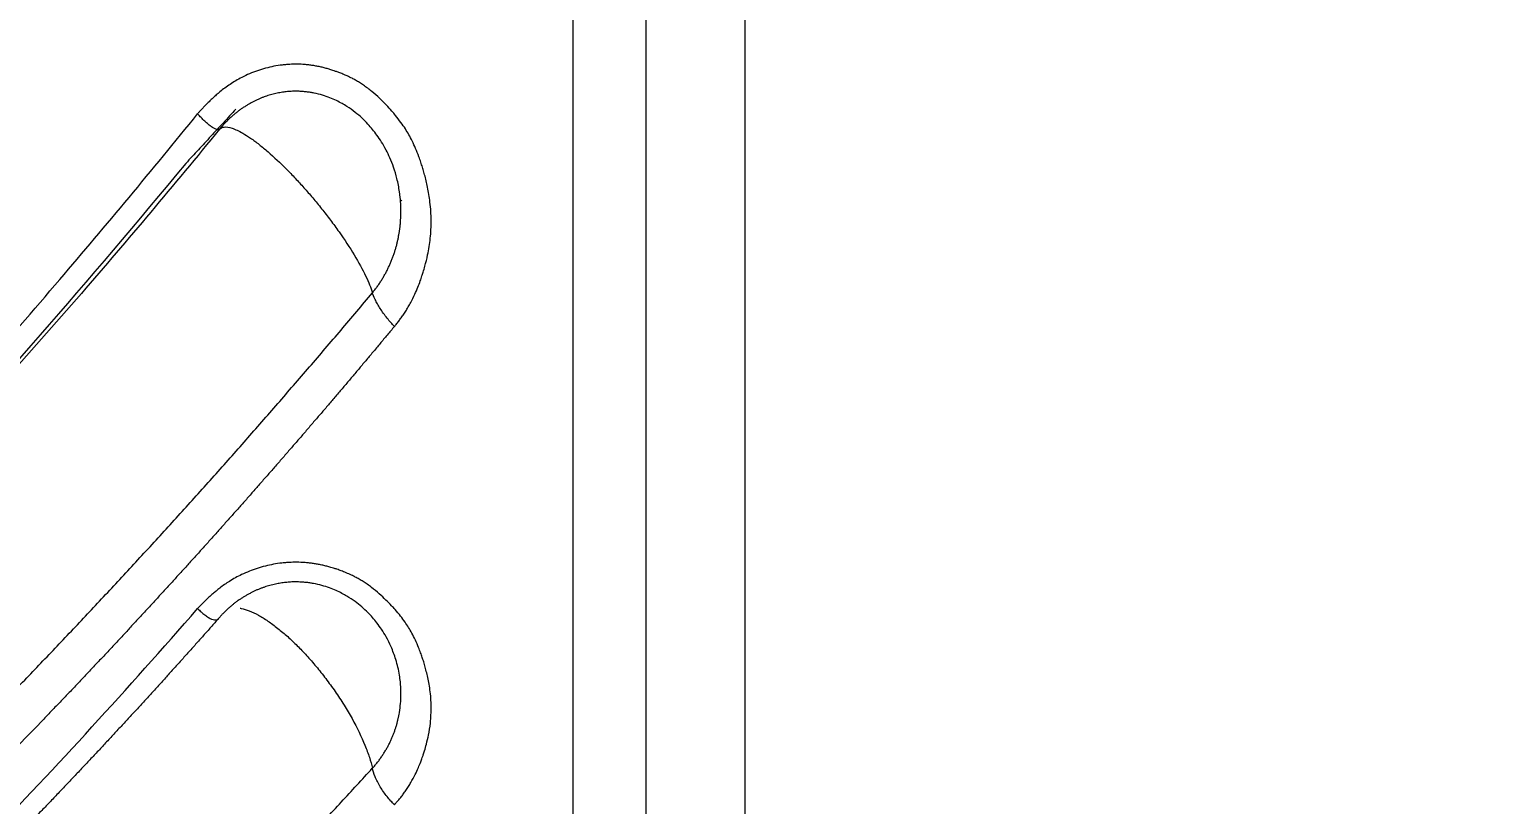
# Model space of a CAD drawing. Extents: x 6534 to 7663, y 0 to 827.
# Drawn here: x 6696.07 to 6706.43, y 626.57 to 632.05 of the extents above; entities that cross this region are included whole.
import ezdxf

# ---------------------------------------------------------------- set-up
doc = ezdxf.new("R2010")
doc.units = 0
doc.header["$LTSCALE"] = 30
doc.header["$MEASUREMENT"] = 0
doc.header["$PDMODE"] = 3
doc.header["$PDSIZE"] = -10
doc.layers.get('0').update_dxf_attribs({"linetype": 'CONTINUOUS'})
doc.layers.get('DEFPOINTS').update_dxf_attribs({"linetype": 'CONTINUOUS'})
doc.layers.add('1', color=7, linetype='CONTINUOUS')
doc.styles.add('Daelim Dimension', font='NanumGothic.ttf')
doc.dimstyles.new('DEFAULT', dxfattribs={"dimscale": 2, "dimtxt": 2, "dimasz": 2, "dimexe": 0, "dimexo": 2, "dimgap": 1, "dimtad": 1, "dimdec": 1, "dimzin": 9, "dimdsep": 46, "dimtxsty": 'Daelim Dimension', "dimcen": 0.5, "dimclrd": 252, "dimclre": 252, "dimclrt": 3, "dimadec": 1, "dimazin": 0, "dimtfac": 1, "dimtdec": 1, "dimtix": 1, "dimtmove": 0, "dimatfit": 3, "dimfxl": 1, "dimtolj": 1, "dimtzin": 1, "dimlwd": 9, "dimlwe": 9, "dimarcsym": 0})

# ---------------------------------------------------------------- blocks, each defined once
blk = doc.blocks.new('*D13')
at = {"color": 5, "lineweight": 9, "ltscale": 0.5, "transparency": 16777216}
for p, q in [((6697.131, 662.486), (6653.995, 662.486)), ((6655.995, 658.486), (6655.995, 571.476)), ((6702.431, 567.476), (6653.995, 567.476))]:
    blk.add_line(p, q, dxfattribs=at)
at = {"color": 5, "ltscale": 0.5, "transparency": 16777216}
for points in [[(6655.329, 658.486), (6656.662, 658.486), (6655.995, 662.486)], [(6655.329, 571.476), (6656.662, 571.476), (6655.995, 567.476)]]:
    blk.add_solid(points, dxfattribs=at)
at = {"layer": 'DEFPOINTS', "color": 0, "ltscale": 0.5, "transparency": 16777216}
for p in [(6701.131, 662.486), (6655.995, 567.476), (6706.431, 567.476)]:
    blk.add_point(p, dxfattribs=at)
at = {"color": 7, "ltscale": 0.5, "transparency": 16777216, "insert": (6648.552, 614.981), "char_height": 10, "attachment_point": 5, "rotation": 90, "style": 'Daelim Dimension'}
blk.add_mtext('\\A1;95', dxfattribs=at)

msp = doc.modelspace()

# ---------------------------------------------------------------- linework, layer by layer
at = {"layer": '1', "color": 7, "linetype": 'Continuous', "lineweight": 13}
msp.add_line((6701.131, 573.486), (6701.131, 662.486), dxfattribs=at)
at = {"layer": '1', "color": 7, "linetype": 'Continuous', "lineweight": 18}
msp.add_line((6700.431, 573.485), (6700.431, 661.785), dxfattribs=at)
msp.add_rational_spline([(6699.914, 658.469), (6699.914, 658.5), (6699.914, 616.5), (6699.914, 616.469)], [1, 0.333333333333, 0.333333333333, 1], degree=3, dxfattribs=at)
for points, knots in [([(6698.653, 629.953), (6698.656, 629.957), (6698.662, 629.963), (6698.67, 629.974), (6698.679, 629.985), (6698.688, 629.997), (6698.697, 630.009), (6698.706, 630.021), (6698.715, 630.034), (6698.724, 630.048), (6698.733, 630.062), (6698.742, 630.076), (6698.751, 630.091), (6698.76, 630.107), (6698.776, 630.137), (6698.796, 630.178), (6698.818, 630.229), (6698.835, 630.272), (6698.847, 630.307), (6698.858, 630.342), (6698.872, 630.391), (6698.892, 630.471), (6698.905, 630.558), (6698.912, 630.64), (6698.913, 630.703), (6698.911, 630.767), (6698.905, 630.829), (6698.897, 630.885), (6698.888, 630.936), (6698.878, 630.982), (6698.867, 631.024), (6698.856, 631.061), (6698.847, 631.091), (6698.838, 631.121), (6698.824, 631.16), (6698.804, 631.21), (6698.78, 631.262), (6698.756, 631.308), (6698.73, 631.352), (6698.698, 631.397), (6698.666, 631.439), (6698.631, 631.48), (6698.595, 631.52), (6698.548, 631.567), (6698.503, 631.607), (6698.465, 631.637), (6698.436, 631.658), (6698.407, 631.677), (6698.38, 631.693), (6698.351, 631.709), (6698.321, 631.723), (6698.29, 631.737), (6698.263, 631.748), (6698.239, 631.756), (6698.22, 631.763), (6698.205, 631.768), (6698.186, 631.773), (6698.164, 631.78), (6698.135, 631.787), (6698.106, 631.793), (6698.077, 631.798), (6698.048, 631.802), (6698.02, 631.805), (6697.983, 631.807), (6697.941, 631.807), (6697.896, 631.805), (6697.851, 631.8), (6697.802, 631.793), (6697.743, 631.779), (6697.686, 631.762), (6697.63, 631.74), (6697.564, 631.709), (6697.493, 631.667), (6697.434, 631.623), (6697.395, 631.59), (6697.371, 631.568), (6697.349, 631.548), (6697.329, 631.527), (6697.31, 631.508), (6697.293, 631.49), (6697.277, 631.473), (6697.268, 631.462), (6697.263, 631.456)], [0, 0, 0, 0, 0.004196, 0.008522, 0.012978, 0.017565, 0.022283, 0.027134, 0.032118, 0.037234, 0.042484, 0.047868, 0.053386, 0.059038, 0.064825, 0.085383, 0.103044, 0.11774, 0.129423, 0.138059, 0.152477, 0.178563, 0.216507, 0.236495, 0.256687, 0.27705, 0.297546, 0.315174, 0.331441, 0.346355, 0.359929, 0.372177, 0.383114, 0.389124, 0.402051, 0.421808, 0.440023, 0.455706, 0.470235, 0.487253, 0.506965, 0.51887, 0.537057, 0.557445, 0.579964, 0.591629, 0.602595, 0.612873, 0.622476, 0.631417, 0.642986, 0.653168, 0.66199, 0.669472, 0.67563, 0.680475, 0.684016, 0.69295, 0.701855, 0.710735, 0.719593, 0.728434, 0.737261, 0.744603, 0.761858, 0.775361, 0.784929, 0.802814, 0.820787, 0.838877, 0.85711, 0.875511, 0.904834, 0.932147, 0.942455, 0.952258, 0.961548, 0.970315, 0.978552, 0.986249, 0.993401, 1, 1, 1, 1]), ([(6698.696, 630.844), (6698.696, 630.845), (6698.696, 630.849), (6698.695, 630.856), (6698.694, 630.864), (6698.693, 630.873), (6698.692, 630.881), (6698.691, 630.889), (6698.69, 630.898), (6698.685, 630.934), (6698.673, 630.995), (6698.649, 631.075), (6698.623, 631.142), (6698.594, 631.202), (6698.564, 631.255), (6698.531, 631.304), (6698.499, 631.346), (6698.464, 631.386), (6698.424, 631.427), (6698.375, 631.469), (6698.327, 631.503), (6698.282, 631.53), (6698.242, 631.551), (6698.196, 631.571), (6698.144, 631.589), (6698.102, 631.6), (6698.073, 631.605), (6698.06, 631.608), (6698.047, 631.61), (6698.033, 631.611), (6698.018, 631.613), (6698.004, 631.614), (6697.988, 631.615), (6697.973, 631.616), (6697.957, 631.616), (6697.941, 631.616), (6697.924, 631.615), (6697.907, 631.614), (6697.889, 631.612), (6697.871, 631.61), (6697.853, 631.607), (6697.835, 631.604), (6697.816, 631.6), (6697.797, 631.596), (6697.778, 631.59), (6697.758, 631.585), (6697.739, 631.578), (6697.719, 631.571), (6697.699, 631.562), (6697.68, 631.554), (6697.66, 631.544), (6697.64, 631.533), (6697.62, 631.522), (6697.6, 631.51), (6697.581, 631.497), (6697.561, 631.484), (6697.542, 631.469), (6697.523, 631.454), (6697.504, 631.438), (6697.486, 631.421), (6697.468, 631.403), (6697.451, 631.385), (6697.434, 631.366), (6697.423, 631.353), (6697.417, 631.347)], [0, 0, 0, 0, 0.002088, 0.007155, 0.012143, 0.017053, 0.021885, 0.026639, 0.031314, 0.035911, 0.090168, 0.137632, 0.178526, 0.213254, 0.250139, 0.282611, 0.311782, 0.339271, 0.372443, 0.407554, 0.44687, 0.469155, 0.494069, 0.521713, 0.552147, 0.585408, 0.592433, 0.599668, 0.607115, 0.614775, 0.622647, 0.630733, 0.639032, 0.647545, 0.656273, 0.665216, 0.674374, 0.683747, 0.693336, 0.703141, 0.713162, 0.723399, 0.733852, 0.744521, 0.755405, 0.766505, 0.777818, 0.789343, 0.801079, 0.813024, 0.825177, 0.837534, 0.850093, 0.862849, 0.875798, 0.888935, 0.902255, 0.915753, 0.92942, 0.943247, 0.957227, 0.971353, 0.985614, 1, 1, 1, 1]), ([(6676.612, 616.708), (6676.943, 616.771), (6677.653, 616.933), (6678.8, 617.273), (6680.098, 617.747), (6681.559, 618.386), (6683.21, 619.23), (6685.064, 620.324), (6687.045, 621.662), (6689.009, 623.159), (6690.817, 624.687), (6692.425, 626.171), (6693.852, 627.592), (6695.125, 628.949), (6696.247, 630.224), (6696.942, 631.059), (6697.263, 631.456)], [0, 0, 0, 0, 0.050726, 0.108024, 0.171323, 0.241594, 0.319907, 0.408153, 0.505311, 0.600582, 0.686578, 0.76283, 0.831712, 0.894071, 0.950513, 1, 1, 1, 1]), ([(6697.417, 631.347), (6697.095, 630.953), (6696.399, 630.126), (6695.274, 628.865), (6693.999, 627.525), (6692.569, 626.124), (6690.959, 624.663), (6689.151, 623.162), (6687.186, 621.694), (6685.759, 620.75), (6685.006, 620.289), (6684.937, 620.247)], [0, 0, 0, 0, 0.082254, 0.176068, 0.279716, 0.394206, 0.520947, 0.663883, 0.822235, 0.983723, 1, 1, 1, 1]), ([(6697.18, 631.106), (6695.814, 629.454), (6693.257, 626.676), (6690.561, 624.362), (6689.327, 623.407)], [0, 0, 0, 0, 0.544524, 1, 1, 1, 1]), ([(6698.653, 629.953), (6698.636, 629.933), (6698.602, 629.893), (6698.552, 629.832), (6698.501, 629.771), (6698.45, 629.711), (6698.399, 629.65), (6698.348, 629.589), (6698.297, 629.529), (6698.245, 629.468), (6698.193, 629.407), (6698.142, 629.347), (6698.089, 629.286), (6698.037, 629.225), (6697.985, 629.164), (6697.932, 629.104), (6697.88, 629.043), (6697.827, 628.982), (6697.774, 628.921), (6697.72, 628.861), (6697.667, 628.8), (6697.614, 628.739), (6697.56, 628.678), (6697.506, 628.618), (6697.452, 628.557), (6697.398, 628.496), (6697.343, 628.435), (6697.289, 628.375), (6697.234, 628.314), (6697.179, 628.253), (6697.124, 628.193), (6697.069, 628.132), (6697.013, 628.071), (6696.958, 628.011), (6696.902, 627.95), (6696.846, 627.889), (6696.79, 627.829), (6696.734, 627.768), (6696.677, 627.708), (6696.621, 627.647), (6696.564, 627.586), (6696.507, 627.526), (6696.45, 627.465), (6696.393, 627.405), (6696.335, 627.344), (6696.277, 627.284), (6696.22, 627.224), (6695.983, 626.977), (6695.557, 626.542), (6694.93, 625.923), (6694.272, 625.296), (6693.623, 624.701), (6692.982, 624.135), (6692.346, 623.593), (6691.672, 623.039), (6691.036, 622.538), (6690.421, 622.071), (6689.807, 621.622), (6689.099, 621.124), (6688.447, 620.689), (6687.894, 620.335), (6687.481, 620.079), (6687.102, 619.851), (6686.755, 619.648), (6686.441, 619.469), (6686.159, 619.313), (6685.911, 619.178), (6685.617, 619.022), (6685.273, 618.843), (6684.871, 618.643), (6684.483, 618.456), (6684.108, 618.283), (6683.748, 618.123), (6683.4, 617.975), (6682.943, 617.788), (6682.382, 617.573), (6681.724, 617.343), (6681.096, 617.147), (6680.646, 617.021), (6680.362, 616.948), (6680.235, 616.917), (6680.109, 616.886), (6679.984, 616.857), (6679.86, 616.829), (6679.737, 616.802), (6679.614, 616.776), (6679.493, 616.751), (6679.372, 616.728), (6679.253, 616.705), (6679.134, 616.684), (6679.016, 616.663), (6678.899, 616.644), (6678.784, 616.626), (6678.669, 616.609), (6678.555, 616.593), (6678.442, 616.578), (6678.33, 616.564), (6678.218, 616.551), (6678.108, 616.539), (6678.035, 616.532), (6677.999, 616.528)], [0, 0, 0, 0, 0.002611, 0.005228, 0.007851, 0.01048, 0.013114, 0.015754, 0.018399, 0.02105, 0.023707, 0.02637, 0.029038, 0.031712, 0.034392, 0.037077, 0.039768, 0.042465, 0.045168, 0.047876, 0.05059, 0.05331, 0.056035, 0.058766, 0.061503, 0.064246, 0.066994, 0.069748, 0.072508, 0.075274, 0.078045, 0.080822, 0.083605, 0.086393, 0.089188, 0.091988, 0.094793, 0.097605, 0.100422, 0.103245, 0.106074, 0.108909, 0.111749, 0.114595, 0.117447, 0.120304, 0.123168, 0.126037, 0.155424, 0.186086, 0.218025, 0.251243, 0.279842, 0.310155, 0.342184, 0.375928, 0.400422, 0.429321, 0.462624, 0.500332, 0.521247, 0.540629, 0.558475, 0.574787, 0.589565, 0.602808, 0.614516, 0.62469, 0.644313, 0.663326, 0.68173, 0.699523, 0.716706, 0.733279, 0.749242, 0.782364, 0.814238, 0.844865, 0.874245, 0.88057, 0.886861, 0.893119, 0.899343, 0.905533, 0.91169, 0.917812, 0.923901, 0.929957, 0.935978, 0.941966, 0.947921, 0.953841, 0.959728, 0.965582, 0.971402, 0.977189, 0.982942, 0.988661, 0.994347, 1, 1, 1, 1]), ([(6698.653, 626.573), (6698.656, 626.577), (6698.662, 626.583), (6698.671, 626.593), (6698.68, 626.603), (6698.689, 626.614), (6698.698, 626.625), (6698.707, 626.637), (6698.716, 626.649), (6698.725, 626.661), (6698.734, 626.674), (6698.743, 626.687), (6698.752, 626.701), (6698.761, 626.715), (6698.777, 626.744), (6698.799, 626.783), (6698.821, 626.832), (6698.838, 626.872), (6698.849, 626.903), (6698.858, 626.929), (6698.868, 626.961), (6698.881, 627.007), (6698.896, 627.072), (6698.907, 627.141), (6698.912, 627.209), (6698.913, 627.267), (6698.911, 627.327), (6698.905, 627.383), (6698.896, 627.436), (6698.887, 627.483), (6698.876, 627.525), (6698.866, 627.564), (6698.855, 627.598), (6698.846, 627.626), (6698.836, 627.654), (6698.822, 627.69), (6698.802, 627.736), (6698.778, 627.784), (6698.754, 627.826), (6698.727, 627.866), (6698.696, 627.908), (6698.664, 627.947), (6698.629, 627.984), (6698.592, 628.022), (6698.545, 628.065), (6698.501, 628.102), (6698.462, 628.131), (6698.433, 628.15), (6698.405, 628.167), (6698.377, 628.182), (6698.347, 628.198), (6698.313, 628.212), (6698.279, 628.226), (6698.249, 628.237), (6698.225, 628.245), (6698.205, 628.25), (6698.185, 628.256), (6698.161, 628.262), (6698.132, 628.269), (6698.104, 628.274), (6698.075, 628.279), (6698.046, 628.282), (6698.018, 628.285), (6697.981, 628.287), (6697.94, 628.287), (6697.895, 628.285), (6697.849, 628.281), (6697.799, 628.273), (6697.741, 628.261), (6697.684, 628.244), (6697.628, 628.224), (6697.561, 628.195), (6697.491, 628.156), (6697.432, 628.115), (6697.394, 628.084), (6697.37, 628.064), (6697.349, 628.045), (6697.328, 628.026), (6697.31, 628.008), (6697.293, 627.991), (6697.277, 627.975), (6697.267, 627.965), (6697.263, 627.96)], [0, 0, 0, 0, 0.004321, 0.008757, 0.013308, 0.017975, 0.022758, 0.027658, 0.032675, 0.03781, 0.043061, 0.048431, 0.053919, 0.059525, 0.065249, 0.087107, 0.105483, 0.120296, 0.131487, 0.139016, 0.14895, 0.165371, 0.188358, 0.217986, 0.238052, 0.258304, 0.278708, 0.299227, 0.316847, 0.333097, 0.347988, 0.361532, 0.373742, 0.384635, 0.390759, 0.403641, 0.423195, 0.441355, 0.456967, 0.471443, 0.488404, 0.508037, 0.519934, 0.538004, 0.558364, 0.580942, 0.592539, 0.60347, 0.613746, 0.623379, 0.63238, 0.645484, 0.6568, 0.666364, 0.674203, 0.680338, 0.684783, 0.693694, 0.702577, 0.711436, 0.720275, 0.729097, 0.737907, 0.744908, 0.762554, 0.775601, 0.785638, 0.803442, 0.821334, 0.839342, 0.857493, 0.87581, 0.906476, 0.932347, 0.94264, 0.952426, 0.961695, 0.970439, 0.978649, 0.986317, 0.993436, 1, 1, 1, 1]), ([(6698.698, 627.399), (6698.698, 627.413), (6698.695, 627.443), (6698.687, 627.51), (6698.667, 627.594), (6698.633, 627.685), (6698.598, 627.755), (6698.564, 627.811), (6698.531, 627.857), (6698.499, 627.896), (6698.464, 627.934), (6698.423, 627.972), (6698.374, 628.011), (6698.326, 628.043), (6698.281, 628.068), (6698.24, 628.088), (6698.193, 628.107), (6698.14, 628.124), (6698.097, 628.134), (6698.068, 628.139), (6698.055, 628.141), (6698.042, 628.143), (6698.028, 628.144), (6698.014, 628.146), (6697.999, 628.147), (6697.984, 628.147), (6697.968, 628.148), (6697.952, 628.148), (6697.936, 628.148), (6697.919, 628.147), (6697.902, 628.146), (6697.885, 628.144), (6697.867, 628.142), (6697.849, 628.139), (6697.831, 628.136), (6697.812, 628.133), (6697.793, 628.128), (6697.774, 628.123), (6697.755, 628.118), (6697.736, 628.111), (6697.716, 628.105), (6697.697, 628.097), (6697.677, 628.089), (6697.657, 628.08), (6697.638, 628.07), (6697.618, 628.059), (6697.599, 628.048), (6697.579, 628.036), (6697.56, 628.024), (6697.541, 628.01), (6697.522, 627.996), (6697.504, 627.981), (6697.486, 627.966), (6697.468, 627.949), (6697.45, 627.932), (6697.433, 627.915), (6697.423, 627.903), (6697.417, 627.897)], [0, 0, 0, 0, 0.025873, 0.055219, 0.124162, 0.181403, 0.227669, 0.264255, 0.296415, 0.325267, 0.352466, 0.385053, 0.419596, 0.458313, 0.480372, 0.505084, 0.532551, 0.562835, 0.595973, 0.602854, 0.609939, 0.617228, 0.624723, 0.632423, 0.640329, 0.648441, 0.65676, 0.665286, 0.67402, 0.682961, 0.692111, 0.701468, 0.711034, 0.720809, 0.730792, 0.740984, 0.751384, 0.761992, 0.772808, 0.78383, 0.795056, 0.806486, 0.818117, 0.829949, 0.841978, 0.854202, 0.866616, 0.879215, 0.891995, 0.904953, 0.918082, 0.931374, 0.94482, 0.958414, 0.972148, 0.986014, 1, 1, 1, 1]), ([(6679.396, 616.658), (6679.515, 616.677), (6679.781, 616.722), (6680.211, 616.805), (6680.704, 616.914), (6681.252, 617.051), (6681.858, 617.223), (6682.524, 617.434), (6683.252, 617.691), (6684.046, 618.003), (6684.913, 618.38), (6685.867, 618.836), (6686.922, 619.393), (6688.088, 620.071), (6689.373, 620.894), (6690.796, 621.901), (6692.375, 623.141), (6694.057, 624.614), (6695.712, 626.237), (6696.769, 627.392), (6697.263, 627.96)], [0, 0, 0, 0, 0.020358, 0.045269, 0.073039, 0.103776, 0.137592, 0.174597, 0.214906, 0.258634, 0.306114, 0.358194, 0.41579, 0.479803, 0.550101, 0.627678, 0.715328, 0.813548, 0.911644, 1, 1, 1, 1]), ([(6697.417, 627.897), (6697.399, 627.877), (6697.364, 627.836), (6697.31, 627.775), (6697.256, 627.715), (6697.201, 627.653), (6697.146, 627.592), (6697.091, 627.531), (6697.035, 627.469), (6696.979, 627.407), (6696.923, 627.345), (6696.866, 627.283), (6696.809, 627.221), (6696.751, 627.158), (6696.693, 627.096), (6696.635, 627.033), (6696.577, 626.97), (6696.517, 626.907), (6696.458, 626.844), (6696.398, 626.78), (6696.338, 626.717), (6696.277, 626.653), (6696.217, 626.589), (6696.155, 626.525), (6696.093, 626.461), (6696.031, 626.397), (6695.969, 626.333), (6695.906, 626.268), (6695.843, 626.204), (6695.779, 626.139), (6695.715, 626.074), (6695.651, 626.01), (6695.586, 625.945), (6695.521, 625.879), (6695.455, 625.814), (6695.389, 625.749), (6695.323, 625.684), (6695.256, 625.618), (6695.189, 625.553), (6695.121, 625.487), (6695.053, 625.421), (6694.985, 625.355), (6694.916, 625.29), (6694.847, 625.224), (6694.778, 625.158), (6694.708, 625.092), (6694.638, 625.025), (6694.567, 624.959), (6694.496, 624.893), (6694.425, 624.827), (6694.353, 624.76), (6694.281, 624.694), (6694.208, 624.628), (6694.135, 624.561), (6694.062, 624.495), (6693.988, 624.428), (6693.914, 624.362), (6693.839, 624.295), (6693.764, 624.229), (6693.689, 624.162), (6693.613, 624.095), (6693.537, 624.029), (6693.461, 623.962), (6693.384, 623.896), (6693.307, 623.829), (6693.229, 623.762), (6693.151, 623.696), (6692.96, 623.533), (6692.576, 623.213), (6691.918, 622.684), (6691.086, 622.048), (6690.47, 621.607), (6690.155, 621.389)], [0, 0, 0, 0, 0.007784, 0.015611, 0.023483, 0.031399, 0.039359, 0.047363, 0.055411, 0.063503, 0.071639, 0.079819, 0.088043, 0.096311, 0.104624, 0.11298, 0.121381, 0.129825, 0.138314, 0.146847, 0.155423, 0.164044, 0.17271, 0.181419, 0.190172, 0.19897, 0.207811, 0.216697, 0.225627, 0.234601, 0.24362, 0.252682, 0.261789, 0.27094, 0.280135, 0.289374, 0.298658, 0.307986, 0.317358, 0.326774, 0.336235, 0.345739, 0.355288, 0.364882, 0.374519, 0.384201, 0.393927, 0.403698, 0.413512, 0.423371, 0.433275, 0.443222, 0.453214, 0.46325, 0.473331, 0.483456, 0.493625, 0.503838, 0.514096, 0.524398, 0.534744, 0.545135, 0.55557, 0.566049, 0.576573, 0.587141, 0.597753, 0.608409, 0.665136, 0.753828, 0.874461, 1, 1, 1, 1])]:
    msp.add_open_spline(points, degree=3, knots=knots, dxfattribs=at)
for points, degree in [([(6697.533, 631.489), (6697.18, 631.106)], 1), ([(6698.705, 630.846), (6698.703, 630.842), (6698.7, 630.839), (6698.695, 630.839)], 3)]:
    msp.add_open_spline(points, degree=degree, dxfattribs=at)
at = {"layer": '1', "color": 7, "linetype": 'Continuous', "lineweight": 13}
for points, knots in [([(6697.417, 631.347), (6697.414, 631.343), (6697.407, 631.342), (6697.394, 631.346), (6697.388, 631.348), (6697.376, 631.355), (6697.369, 631.359), (6697.355, 631.369), (6697.347, 631.375), (6697.331, 631.389), (6697.323, 631.396), (6697.305, 631.412), (6697.297, 631.421), (6697.28, 631.438), (6697.271, 631.447), (6697.263, 631.456)], [0, 0, 0, 0, 0.25, 0.25, 0.375, 0.375, 0.5, 0.5, 0.625, 0.625, 0.75, 0.75, 0.875, 0.875, 1, 1, 1, 1]), ([(6697.417, 631.347), (6697.425, 631.356), (6697.448, 631.367), (6697.503, 631.359), (6697.57, 631.328), (6697.618, 631.297), (6697.637, 631.284)], [0, 0, 0, 0, 0.268599, 0.549112, 0.829625, 1, 1, 1, 1]), ([(6697.637, 631.284), (6697.657, 631.271), (6697.677, 631.256), (6697.718, 631.223), (6697.739, 631.206), (6697.803, 631.15), (6697.847, 631.109), (6697.9, 631.056), (6697.911, 631.045), (6697.932, 631.023), (6697.942, 631.012), (6697.973, 630.979), (6697.993, 630.957), (6698.024, 630.923), (6698.034, 630.911), (6698.055, 630.887), (6698.066, 630.875), (6698.097, 630.837), (6698.118, 630.812), (6698.16, 630.759), (6698.181, 630.732), (6698.222, 630.678), (6698.242, 630.65), (6698.301, 630.567), (6698.337, 630.512), (6698.401, 630.406), (6698.428, 630.356), (6698.461, 630.289), (6698.47, 630.267), (6698.486, 630.227), (6698.493, 630.209), (6698.498, 630.192)], [0, 0, 0, 0, 0.0625, 0.0625, 0.125, 0.125, 0.25, 0.25, 0.28125, 0.28125, 0.3125, 0.3125, 0.375, 0.375, 0.40625, 0.40625, 0.4375, 0.4375, 0.5, 0.5, 0.5625, 0.5625, 0.625, 0.625, 0.75, 0.75, 0.875, 0.875, 0.9375, 0.9375, 1, 1, 1, 1]), ([(6698.498, 630.192), (6698.501, 630.195), (6698.506, 630.202), (6698.515, 630.213), (6698.523, 630.224), (6698.531, 630.234), (6698.539, 630.245), (6698.547, 630.257), (6698.554, 630.268), (6698.561, 630.279), (6698.568, 630.29), (6698.575, 630.302), (6698.582, 630.314), (6698.588, 630.325), (6698.595, 630.337), (6698.601, 630.349), (6698.607, 630.361), (6698.612, 630.373), (6698.618, 630.385), (6698.623, 630.397), (6698.628, 630.409), (6698.633, 630.421), (6698.638, 630.433), (6698.642, 630.445), (6698.647, 630.457), (6698.651, 630.469), (6698.655, 630.481), (6698.659, 630.493), (6698.662, 630.505), (6698.666, 630.517), (6698.669, 630.529), (6698.672, 630.541), (6698.675, 630.553), (6698.677, 630.564), (6698.68, 630.576), (6698.682, 630.588), (6698.684, 630.6), (6698.686, 630.611), (6698.688, 630.623), (6698.69, 630.634), (6698.691, 630.645), (6698.693, 630.656), (6698.694, 630.667), (6698.695, 630.678), (6698.696, 630.689), (6698.697, 630.7), (6698.697, 630.711), (6698.698, 630.721), (6698.699, 630.732), (6698.699, 630.742), (6698.699, 630.752), (6698.699, 630.762), (6698.699, 630.772), (6698.699, 630.782), (6698.699, 630.792), (6698.699, 630.801), (6698.698, 630.811), (6698.698, 630.82), (6698.697, 630.829), (6698.697, 630.837), (6698.696, 630.842), (6698.696, 630.844)], [0, 0, 0, 0, 0.019051, 0.038128, 0.057226, 0.076339, 0.095461, 0.114588, 0.133714, 0.152834, 0.171945, 0.191042, 0.210118, 0.229168, 0.248185, 0.267164, 0.286098, 0.304983, 0.323812, 0.342581, 0.361285, 0.37992, 0.398479, 0.416958, 0.435351, 0.453651, 0.471854, 0.489956, 0.50795, 0.525832, 0.543599, 0.561246, 0.578768, 0.596163, 0.613424, 0.63055, 0.647534, 0.664373, 0.681064, 0.697603, 0.713986, 0.73021, 0.746273, 0.762171, 0.777903, 0.793464, 0.808854, 0.82407, 0.839109, 0.85397, 0.86865, 0.883148, 0.897462, 0.91159, 0.925532, 0.939285, 0.95285, 0.966224, 0.979407, 0.992398, 1, 1, 1, 1]), ([(6677.845, 616.749), (6677.863, 616.751), (6677.901, 616.755), (6677.96, 616.762), (6678.023, 616.769), (6678.091, 616.777), (6678.162, 616.786), (6678.238, 616.796), (6678.318, 616.807), (6678.403, 616.819), (6678.491, 616.833), (6678.584, 616.847), (6678.681, 616.863), (6678.782, 616.88), (6678.888, 616.898), (6678.998, 616.919), (6679.113, 616.94), (6679.232, 616.964), (6679.355, 616.989), (6679.483, 617.016), (6679.615, 617.046), (6679.752, 617.077), (6679.893, 617.11), (6680.039, 617.146), (6680.189, 617.185), (6680.598, 617.293), (6681.204, 617.472), (6681.947, 617.725), (6682.497, 617.931), (6683.062, 618.156), (6683.703, 618.429), (6684.483, 618.79), (6685.25, 619.174), (6686.004, 619.577), (6686.744, 619.999), (6687.47, 620.437), (6688.39, 621.021), (6689.509, 621.782), (6690.486, 622.506), (6691.158, 623.028), (6691.565, 623.351), (6692.09, 623.779), (6692.731, 624.319), (6693.444, 624.945), (6694.168, 625.608), (6694.843, 626.25), (6695.451, 626.85), (6695.871, 627.278), (6696.128, 627.544), (6696.242, 627.664), (6696.357, 627.785), (6696.471, 627.906), (6696.585, 628.028), (6696.699, 628.15), (6696.813, 628.273), (6696.927, 628.397), (6697.04, 628.521), (6697.154, 628.646), (6697.267, 628.771), (6697.38, 628.897), (6697.492, 629.024), (6697.605, 629.151), (6697.717, 629.279), (6697.829, 629.408), (6697.941, 629.537), (6698.053, 629.667), (6698.165, 629.797), (6698.276, 629.928), (6698.387, 630.06), (6698.461, 630.148), (6698.498, 630.192)], [0, 0, 0, 0, 0.002842, 0.005894, 0.009156, 0.012628, 0.01631, 0.020202, 0.024303, 0.028613, 0.033133, 0.037862, 0.0428, 0.047948, 0.053304, 0.05887, 0.064644, 0.070628, 0.07682, 0.083221, 0.08983, 0.096648, 0.103675, 0.11091, 0.118354, 0.126006, 0.171549, 0.207585, 0.234131, 0.251196, 0.288995, 0.326046, 0.362357, 0.397935, 0.432783, 0.466906, 0.500307, 0.562445, 0.624695, 0.638414, 0.657717, 0.682618, 0.713133, 0.749289, 0.78508, 0.817854, 0.847598, 0.874301, 0.87999, 0.88568, 0.891373, 0.897068, 0.902766, 0.908465, 0.914166, 0.91987, 0.925576, 0.931285, 0.936996, 0.942709, 0.948426, 0.954144, 0.959866, 0.96559, 0.971318, 0.977048, 0.982781, 0.988517, 0.994257, 1, 1, 1, 1]), ([(6698.653, 629.953), (6698.644, 629.962), (6698.636, 629.972), (6698.619, 629.991), (6698.61, 630.002), (6698.593, 630.024), (6698.584, 630.035), (6698.568, 630.057), (6698.56, 630.069), (6698.546, 630.091), (6698.539, 630.102), (6698.527, 630.123), (6698.522, 630.134), (6698.508, 630.162), (6698.501, 630.179), (6698.498, 630.192)], [0, 0, 0, 0, 0.125, 0.125, 0.25, 0.25, 0.375, 0.375, 0.5, 0.5, 0.625, 0.625, 0.75, 0.75, 1, 1, 1, 1]), ([(6697.263, 627.96), (6697.271, 627.952), (6697.28, 627.944), (6697.297, 627.928), (6697.305, 627.921), (6697.323, 627.908), (6697.331, 627.902), (6697.347, 627.892), (6697.355, 627.888), (6697.369, 627.882), (6697.376, 627.88), (6697.388, 627.879), (6697.394, 627.879), (6697.407, 627.882), (6697.414, 627.888), (6697.417, 627.897)], [0, 0, 0, 0, 0.125, 0.125, 0.25, 0.25, 0.375, 0.375, 0.5, 0.5, 0.625, 0.625, 0.75, 0.75, 1, 1, 1, 1]), ([(6697.57, 627.961), (6697.606, 627.954), (6697.648, 627.938), (6697.714, 627.901), (6697.737, 627.887), (6697.783, 627.856), (6697.806, 627.838), (6697.853, 627.801), (6697.876, 627.782), (6697.911, 627.751), (6697.922, 627.74), (6697.944, 627.719), (6697.956, 627.708), (6697.989, 627.675), (6698.01, 627.652), (6698.055, 627.603), (6698.078, 627.577), (6698.123, 627.523), (6698.146, 627.494), (6698.19, 627.435), (6698.213, 627.405), (6698.256, 627.342), (6698.277, 627.31), (6698.317, 627.246), (6698.336, 627.214), (6698.39, 627.117), (6698.42, 627.053), (6698.457, 626.964), (6698.467, 626.936), (6698.485, 626.881), (6698.492, 626.855), (6698.498, 626.831)], [0, 0, 0, 0, 0.125, 0.125, 0.1875, 0.1875, 0.25, 0.25, 0.3125, 0.3125, 0.34375, 0.34375, 0.375, 0.375, 0.4375, 0.4375, 0.5, 0.5, 0.5625, 0.5625, 0.625, 0.625, 0.6875, 0.6875, 0.75, 0.75, 0.875, 0.875, 0.9375, 0.9375, 1, 1, 1, 1]), ([(6698.498, 626.831), (6698.501, 626.835), (6698.507, 626.841), (6698.516, 626.852), (6698.525, 626.862), (6698.533, 626.873), (6698.542, 626.884), (6698.55, 626.894), (6698.557, 626.905), (6698.565, 626.916), (6698.572, 626.927), (6698.579, 626.938), (6698.586, 626.95), (6698.593, 626.961), (6698.599, 626.972), (6698.606, 626.983), (6698.612, 626.994), (6698.617, 627.006), (6698.623, 627.017), (6698.628, 627.028), (6698.633, 627.039), (6698.638, 627.051), (6698.642, 627.062), (6698.647, 627.073), (6698.651, 627.084), (6698.655, 627.095), (6698.659, 627.106), (6698.662, 627.117), (6698.666, 627.127), (6698.669, 627.138), (6698.672, 627.149), (6698.674, 627.159), (6698.677, 627.17), (6698.679, 627.18), (6698.682, 627.19), (6698.684, 627.2), (6698.689, 627.228), (6698.695, 627.272), (6698.7, 627.331), (6698.699, 627.374), (6698.698, 627.396), (6698.698, 627.399)], [0, 0, 0, 0, 0.021518, 0.043018, 0.06449, 0.085926, 0.107317, 0.128655, 0.149933, 0.171143, 0.192279, 0.213332, 0.234293, 0.255154, 0.275905, 0.296538, 0.317045, 0.337419, 0.357652, 0.377738, 0.397669, 0.417439, 0.43704, 0.456464, 0.475705, 0.494756, 0.51361, 0.532262, 0.550705, 0.568934, 0.586945, 0.604732, 0.622291, 0.639616, 0.656704, 0.67355, 0.690149, 0.794004, 0.892087, 0.983872, 1, 1, 1, 1]), ([(6680.578, 616.719), (6680.598, 616.72), (6680.638, 616.723), (6680.699, 616.728), (6680.761, 616.733), (6680.825, 616.739), (6680.89, 616.745), (6680.957, 616.752), (6681.025, 616.758), (6681.095, 616.766), (6681.166, 616.774), (6681.239, 616.782), (6681.314, 616.791), (6681.39, 616.8), (6681.467, 616.81), (6681.546, 616.82), (6681.627, 616.832), (6681.709, 616.843), (6681.793, 616.856), (6681.878, 616.869), (6681.965, 616.882), (6682.053, 616.897), (6682.143, 616.912), (6682.235, 616.927), (6682.328, 616.944), (6682.422, 616.961), (6682.519, 616.98), (6682.617, 616.999), (6682.716, 617.019), (6682.817, 617.039), (6682.919, 617.061), (6683.024, 617.084), (6683.129, 617.107), (6683.237, 617.132), (6683.346, 617.157), (6683.456, 617.184), (6683.568, 617.212), (6683.682, 617.24), (6683.797, 617.27), (6683.914, 617.301), (6684.032, 617.333), (6684.152, 617.367), (6684.274, 617.401), (6684.397, 617.437), (6684.522, 617.474), (6684.648, 617.513), (6684.776, 617.552), (6684.906, 617.594), (6685.037, 617.636), (6685.17, 617.68), (6685.305, 617.725), (6685.441, 617.772), (6685.578, 617.821), (6685.717, 617.871), (6685.858, 617.922), (6686.001, 617.975), (6686.145, 618.03), (6686.29, 618.087), (6686.437, 618.145), (6686.833, 618.304), (6687.449, 618.569), (6688.254, 618.949), (6688.972, 619.315), (6689.726, 619.724), (6690.543, 620.2), (6691.452, 620.772), (6692.358, 621.385), (6693.184, 621.985), (6693.931, 622.559), (6694.599, 623.099), (6695.263, 623.663), (6695.741, 624.088), (6696.036, 624.357), (6696.149, 624.462), (6696.263, 624.568), (6696.377, 624.674), (6696.49, 624.781), (6696.603, 624.889), (6696.716, 624.998), (6696.829, 625.107), (6696.942, 625.217), (6697.054, 625.328), (6697.166, 625.439), (6697.278, 625.551), (6697.39, 625.664), (6697.502, 625.777), (6697.613, 625.892), (6697.725, 626.007), (6697.836, 626.122), (6697.947, 626.239), (6698.057, 626.356), (6698.168, 626.473), (6698.278, 626.592), (6698.388, 626.711), (6698.461, 626.791), (6698.497, 626.831)], [0, 0, 0, 0, 0.003377, 0.006837, 0.01038, 0.014006, 0.017716, 0.021509, 0.025385, 0.029344, 0.033387, 0.037513, 0.041722, 0.046014, 0.050389, 0.054847, 0.059389, 0.064014, 0.068721, 0.073512, 0.078386, 0.083344, 0.088384, 0.093507, 0.098714, 0.104004, 0.109376, 0.114832, 0.120371, 0.125993, 0.131698, 0.137487, 0.143358, 0.149312, 0.15535, 0.16147, 0.167674, 0.17396, 0.18033, 0.186783, 0.193319, 0.199938, 0.20664, 0.213425, 0.220294, 0.227245, 0.234281, 0.241399, 0.248601, 0.255886, 0.263254, 0.270706, 0.278242, 0.285861, 0.293563, 0.301349, 0.309219, 0.317173, 0.32521, 0.333332, 0.381968, 0.425859, 0.465003, 0.499394, 0.549163, 0.59899, 0.648889, 0.698873, 0.736305, 0.773805, 0.811375, 0.849019, 0.855559, 0.862101, 0.868645, 0.87519, 0.881738, 0.888287, 0.894839, 0.901392, 0.907948, 0.914506, 0.921067, 0.927629, 0.934195, 0.940762, 0.947333, 0.953906, 0.960482, 0.96706, 0.973642, 0.980227, 0.986815, 0.993406, 1, 1, 1, 1]), ([(6698.653, 626.573), (6698.644, 626.581), (6698.636, 626.59), (6698.619, 626.609), (6698.61, 626.62), (6698.593, 626.641), (6698.584, 626.653), (6698.568, 626.676), (6698.56, 626.688), (6698.546, 626.713), (6698.539, 626.725), (6698.527, 626.748), (6698.521, 626.76), (6698.507, 626.794), (6698.501, 626.814), (6698.497, 626.831)], [0, 0, 0, 0, 0.125, 0.125, 0.25, 0.25, 0.375, 0.375, 0.5, 0.5, 0.625, 0.625, 0.75, 0.75, 1, 1, 1, 1])]:
    msp.add_open_spline(points, degree=3, knots=knots, dxfattribs=at)
msp.add_open_spline([(6697.564, 627.963), (6697.566, 627.962), (6697.568, 627.962), (6697.57, 627.961)], degree=3, dxfattribs=at)

# ---------------------------------------------------------------- dimensions: what is measured, and where the dimension line sits
at = {"color": 5, "ltscale": 0.5}
dim = msp.add_linear_dim(base=(6655.995, 567.476), p1=(6701.131, 662.486), p2=(6706.431, 567.476), angle=90, dimstyle='DEFAULT', override={"dimtxt": 5, "dimexe": 1, "dimdec": 0, "dimclrd": 5, "dimclre": 5, "dimclrt": 7}, dxfattribs=at)
dim.commit()
dim.dimension.update_dxf_attribs({"geometry": '*D13', "text_midpoint": (6648.552, 614.981)})

doc.saveas('drawing.dxf')
